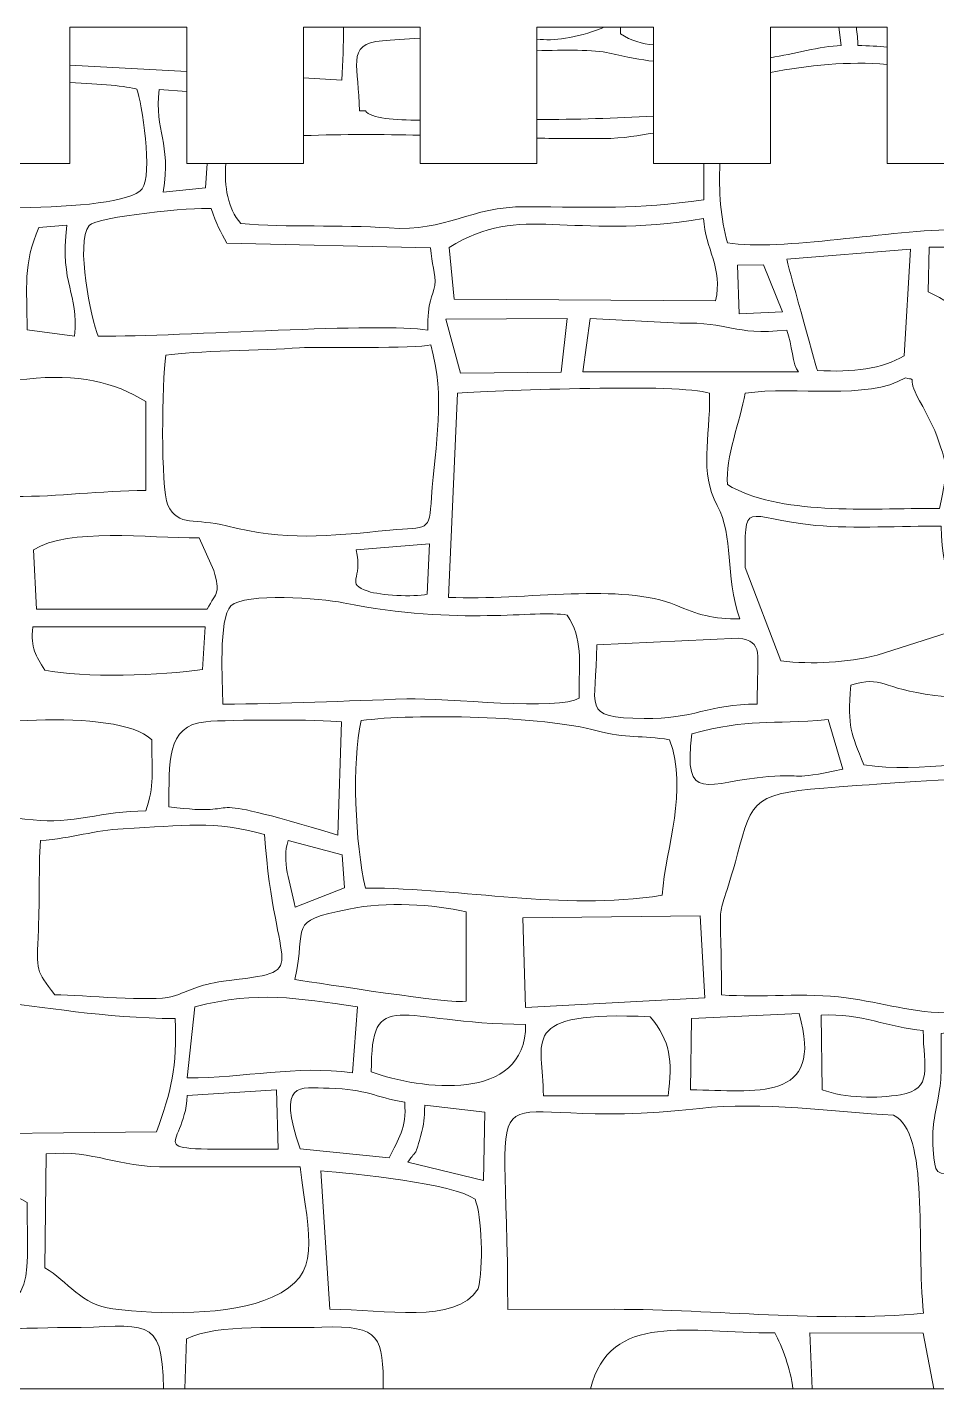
# Model space of a CAD drawing. Header units: millimetres. Extents: x 165 to 617, y -170 to 72.
# Drawn here: x 435.1 to 481.9, y -170.1 to -100.1 of the extents above; entities that cross this region are included whole.
import ezdxf

# ---------------------------------------------------------------- set-up
doc = ezdxf.new("R2010")
doc.units = ezdxf.units.MM
doc.header["$MEASUREMENT"] = 0
doc.layers.add('layer 1', color=7, linetype='Continuous')

msp = doc.modelspace()

# ---------------------------------------------------------------- linework, layer by layer
at = {"layer": 'layer 1', "color": 250, "lineweight": 9}
msp.add_open_spline([(526.8258, -170.1174), (526.8258, -170.1174), (526.8258, -164.1061), (526.8258, -164.1061), (526.8258, -164.1061), (526.8258, -164.1061), (529.8258, -164.1061), (529.8258, -164.1061), (529.8258, -164.1061), (529.8258, -164.1061), (529.8258, -154.7062), (529.8258, -154.7062), (529.8258, -154.7062), (529.8258, -154.7062), (526.8258, -154.7062), (526.8258, -154.7062), (526.8258, -154.7062), (526.8258, -154.7062), (526.8258, -116.5173), (526.8258, -116.5173), (526.8258, -116.5173), (526.8258, -116.5173), (529.8258, -116.5173), (529.8258, -116.5173), (529.8258, -116.5173), (529.8258, -116.5173), (529.8258, -107.1174), (529.8258, -107.1174), (529.8258, -107.1174), (529.8258, -107.1174), (526.8258, -107.1174), (526.8258, -107.1174), (526.8258, -107.1174), (526.8258, -107.1174), (526.8258, -100.1174), (526.8258, -100.1174), (526.8258, -100.1174), (526.8258, -100.1174), (521.3259, -100.1174), (521.3259, -100.1174), (521.3259, -100.1174), (521.3259, -100.1174), (521.3259, -107.1174), (521.3259, -107.1174), (521.3259, -107.1174), (521.3259, -107.1174), (515.3259, -107.1174), (515.3259, -107.1174), (515.3259, -107.1174), (515.3259, -107.1174), (515.3259, -100.1174), (515.3259, -100.1174), (515.3259, -100.1174), (515.3259, -100.1174), (509.3259, -100.1174), (509.3259, -100.1174), (509.3259, -100.1174), (509.3259, -100.1174), (509.3259, -107.1174), (509.3259, -107.1174), (509.3259, -107.1174), (509.3259, -107.1174), (503.3259, -107.1174), (503.3259, -107.1174), (503.3259, -107.1174), (503.3259, -107.1174), (503.3259, -100.1174), (503.3259, -100.1174), (503.3259, -100.1174), (503.3259, -100.1174), (497.3259, -100.1174), (497.3259, -100.1174), (497.3259, -100.1174), (497.3259, -100.1174), (497.3259, -107.1174), (497.3259, -107.1174), (497.3259, -107.1174), (497.3259, -107.1174), (491.3259, -107.1174), (491.3259, -107.1174), (491.3259, -107.1174), (491.3259, -107.1174), (491.3259, -100.1174), (491.3259, -100.1174), (491.3259, -100.1174), (491.3259, -100.1174), (485.3259, -100.1174), (485.3259, -100.1174), (485.3259, -100.1174), (485.3259, -100.1174), (485.3259, -107.1174), (485.3259, -107.1174), (485.3259, -107.1174), (485.3259, -107.1174), (479.3259, -107.1174), (479.3259, -107.1174), (479.3259, -107.1174), (479.3259, -107.1174), (479.3259, -100.1174), (479.3259, -100.1174), (479.3259, -100.1174), (479.3259, -100.1174), (473.3259, -100.1174), (473.3259, -100.1174), (473.3259, -100.1174), (473.3259, -100.1174), (473.3259, -107.1174), (473.3259, -107.1174), (473.3259, -107.1174), (473.3259, -107.1174), (467.3259, -107.1174), (467.3259, -107.1174), (467.3259, -107.1174), (467.3259, -107.1174), (467.3259, -100.1174), (467.3259, -100.1174), (467.3259, -100.1174), (467.3259, -100.1174), (461.3259, -100.1174), (461.3259, -100.1174), (461.3259, -100.1174), (461.3259, -100.1174), (461.3259, -107.1174), (461.3259, -107.1174), (461.3259, -107.1174), (461.3259, -107.1174), (455.3259, -107.1174), (455.3259, -107.1174), (455.3259, -107.1174), (455.3259, -107.1174), (455.3259, -100.1174), (455.3259, -100.1174), (455.3259, -100.1174), (455.3259, -100.1174), (449.3259, -100.1174), (449.3259, -100.1174), (449.3259, -100.1174), (449.3259, -100.1174), (449.3259, -107.1174), (449.3259, -107.1174), (449.3259, -107.1174), (449.3259, -107.1174), (443.3259, -107.1174), (443.3259, -107.1174), (443.3259, -107.1174), (443.3259, -107.1174), (443.3259, -100.1174), (443.3259, -100.1174), (443.3259, -100.1174), (443.3259, -100.1174), (437.3259, -100.1174), (437.3259, -100.1174), (437.3259, -100.1174), (437.3259, -100.1174), (437.3259, -107.1174), (437.3259, -107.1174), (437.3259, -107.1174), (437.3259, -107.1174), (431.3259, -107.1174), (431.3259, -107.1174), (431.3259, -107.1174), (431.3259, -107.1174), (431.3259, -100.1174), (431.3259, -100.1174), (431.3259, -100.1174), (431.3259, -100.1174), (425.3259, -100.1174), (425.3259, -100.1174), (425.3259, -100.1174), (425.3259, -100.1174), (425.3259, -107.1174), (425.3259, -107.1174), (425.3259, -107.1174), (425.3259, -107.1174), (419.3259, -107.1174), (419.3259, -107.1174), (419.3259, -107.1174), (419.3259, -107.1174), (419.3259, -100.1174), (419.3259, -100.1174), (419.3259, -100.1174), (419.3259, -100.1174), (413.3259, -100.1174), (413.3259, -100.1174), (413.3259, -100.1174), (413.3259, -100.1174), (413.3259, -107.1174), (413.3259, -107.1174), (413.3259, -107.1174), (413.3259, -107.1174), (407.3259, -107.1174), (407.3259, -107.1174), (407.3259, -107.1174), (407.3259, -107.1174), (407.3259, -100.1174), (407.3259, -100.1174), (407.3259, -100.1174), (407.3259, -100.1174), (401.8258, -100.1174), (401.8258, -100.1174), (401.8258, -100.1174), (401.8258, -100.1174), (401.8258, -107.1174), (401.8258, -107.1174), (401.8258, -107.1174), (401.8258, -107.1174), (398.8258, -107.1174), (398.8258, -107.1174), (398.8258, -107.1174), (398.8258, -107.1174), (398.8258, -116.5173), (398.8258, -116.5173), (398.8258, -116.5173), (398.8258, -116.5173), (401.8258, -116.5173), (401.8258, -116.5173), (401.8258, -116.5173), (401.8258, -116.5173), (401.8258, -154.7062), (401.8258, -154.7062), (401.8258, -154.7062), (401.8258, -154.7062), (398.8258, -154.7062), (398.8258, -154.7062), (398.8258, -154.7062), (398.8258, -154.7062), (398.8258, -164.1061), (398.8258, -164.1061), (398.8258, -164.1061), (398.8258, -164.1061), (401.8258, -164.1061), (401.8258, -164.1061), (401.8258, -164.1061), (401.8258, -164.1061), (401.8258, -170.1174), (401.8258, -170.1174), (401.8258, -170.1174), (469.7959, -170.1174), (439.7019, -170.1174), (526.8258, -170.1174)], degree=3, knots=[0, 0, 0, 0, 0.0163934, 0.0163934, 0.0163934, 0.0163934, 0.0327869, 0.0327869, 0.0327869, 0.0327869, 0.0491803, 0.0491803, 0.0491803, 0.0491803, 0.0655738, 0.0655738, 0.0655738, 0.0655738, 0.0819672, 0.0819672, 0.0819672, 0.0819672, 0.0983607, 0.0983607, 0.0983607, 0.0983607, 0.1147541, 0.1147541, 0.1147541, 0.1147541, 0.1311475, 0.1311475, 0.1311475, 0.1311475, 0.147541, 0.147541, 0.147541, 0.147541, 0.1639344, 0.1639344, 0.1639344, 0.1639344, 0.1803279, 0.1803279, 0.1803279, 0.1803279, 0.1967213, 0.1967213, 0.1967213, 0.1967213, 0.2131148, 0.2131148, 0.2131148, 0.2131148, 0.2295082, 0.2295082, 0.2295082, 0.2295082, 0.2459016, 0.2459016, 0.2459016, 0.2459016, 0.2622951, 0.2622951, 0.2622951, 0.2622951, 0.2786885, 0.2786885, 0.2786885, 0.2786885, 0.295082, 0.295082, 0.295082, 0.295082, 0.3114754, 0.3114754, 0.3114754, 0.3114754, 0.3278689, 0.3278689, 0.3278689, 0.3278689, 0.3442623, 0.3442623, 0.3442623, 0.3442623, 0.3606557, 0.3606557, 0.3606557, 0.3606557, 0.3770492, 0.3770492, 0.3770492, 0.3770492, 0.3934426, 0.3934426, 0.3934426, 0.3934426, 0.4098361, 0.4098361, 0.4098361, 0.4098361, 0.4262295, 0.4262295, 0.4262295, 0.4262295, 0.442623, 0.442623, 0.442623, 0.442623, 0.4590164, 0.4590164, 0.4590164, 0.4590164, 0.4754098, 0.4754098, 0.4754098, 0.4754098, 0.4918033, 0.4918033, 0.4918033, 0.4918033, 0.5081967, 0.5081967, 0.5081967, 0.5081967, 0.5245902, 0.5245902, 0.5245902, 0.5245902, 0.5409836, 0.5409836, 0.5409836, 0.5409836, 0.557377, 0.557377, 0.557377, 0.557377, 0.5737705, 0.5737705, 0.5737705, 0.5737705, 0.5901639, 0.5901639, 0.5901639, 0.5901639, 0.6065574, 0.6065574, 0.6065574, 0.6065574, 0.6229508, 0.6229508, 0.6229508, 0.6229508, 0.6393443, 0.6393443, 0.6393443, 0.6393443, 0.6557377, 0.6557377, 0.6557377, 0.6557377, 0.6721311, 0.6721311, 0.6721311, 0.6721311, 0.6885246, 0.6885246, 0.6885246, 0.6885246, 0.704918, 0.704918, 0.704918, 0.704918, 0.7213115, 0.7213115, 0.7213115, 0.7213115, 0.7377049, 0.7377049, 0.7377049, 0.7377049, 0.7540984, 0.7540984, 0.7540984, 0.7540984, 0.7704918, 0.7704918, 0.7704918, 0.7704918, 0.7868852, 0.7868852, 0.7868852, 0.7868852, 0.8032787, 0.8032787, 0.8032787, 0.8032787, 0.8196721, 0.8196721, 0.8196721, 0.8196721, 0.8360656, 0.8360656, 0.8360656, 0.8360656, 0.852459, 0.852459, 0.852459, 0.852459, 0.8688525, 0.8688525, 0.8688525, 0.8688525, 0.8852459, 0.8852459, 0.8852459, 0.8852459, 0.9016393, 0.9016393, 0.9016393, 0.9016393, 0.9180328, 0.9180328, 0.9180328, 0.9180328, 0.9344262, 0.9344262, 0.9344262, 0.9344262, 0.9508197, 0.9508197, 0.9508197, 0.9508197, 0.9672131, 0.9672131, 0.9672131, 0.9672131, 1, 1, 1, 1], dxfattribs=at)
at = {"layer": 'layer 1', "color": 177, "lineweight": 9}
for points, knots in [([(443.3259, -102.398), (443.3259, -102.398), (437.3259, -102.0702), (437.3259, -102.0702), (437.3259, -102.0702), (437.3259, -102.0702), (437.3259, -100.1174), (437.3259, -100.1174), (437.3259, -100.1174), (437.3259, -100.1174), (443.3259, -100.1174), (443.3259, -100.1174), (443.3259, -100.1174), (443.3259, -100.1174), (443.3259, -102.398), (443.3259, -102.398)], [0, 0, 0, 0, 0.2, 0.2, 0.2, 0.2, 0.4, 0.4, 0.4, 0.4, 0.6, 0.6, 0.6, 0.6, 1, 1, 1, 1]), ([(451.3861, -100.1174), (451.389, -101.0012), (451.3603, -101.8998), (451.2929, -102.8332), (451.2929, -102.8332), (451.2929, -102.8332), (449.3259, -102.7257), (449.3259, -102.7257), (449.3259, -102.7257), (449.3259, -102.7257), (449.3259, -100.1174), (449.3259, -100.1174), (449.3259, -100.1174), (449.3259, -100.1174), (451.3861, -100.1174), (451.3861, -100.1174)], [0, 0, 0, 0, 0.2, 0.2, 0.2, 0.2, 0.4, 0.4, 0.4, 0.4, 0.6, 0.6, 0.6, 0.6, 1, 1, 1, 1]), ([(452.5089, -104.4166), (452.5089, -104.4166), (452.2041, -104.4159), (452.2041, -104.4159), (452.2041, -104.4159), (452.2041, -102.2189), (451.4375, -100.9388), (453.3894, -100.8092), (453.3894, -100.8092), (453.8735, -100.7769), (454.5815, -100.7256), (455.3259, -100.6836), (455.3259, -100.6836), (455.3259, -100.6836), (455.3259, -104.8923), (455.3259, -104.8923), (455.3259, -104.8923), (454.0353, -104.9002), (452.7973, -104.8037), (452.5089, -104.4166)], [0, 0, 0, 0, 0.1666667, 0.1666667, 0.1666667, 0.1666667, 0.3333333, 0.3333333, 0.3333333, 0.3333333, 0.5, 0.5, 0.5, 0.5, 0.6666667, 0.6666667, 0.6666667, 0.6666667, 1, 1, 1, 1]), ([(464.7131, -100.1174), (464.7131, -100.1174), (464.7131, -100.1462), (464.7131, -100.1462), (464.7131, -100.1462), (463.2691, -100.7071), (462.1952, -100.8229), (461.3259, -100.7306), (461.3259, -100.7306), (461.3259, -100.7306), (461.3259, -100.1174), (461.3259, -100.1174), (461.3259, -100.1174), (461.3259, -100.1174), (464.7131, -100.1174), (464.7131, -100.1174)], [0, 0, 0, 0, 0.2, 0.2, 0.2, 0.2, 0.4, 0.4, 0.4, 0.4, 0.6, 0.6, 0.6, 0.6, 1, 1, 1, 1]), ([(465.6253, -100.4539), (465.6253, -100.4539), (465.6253, -100.1174), (465.6253, -100.1174), (465.6253, -100.1174), (465.6253, -100.1174), (467.3259, -100.1174), (467.3259, -100.1174), (467.3259, -100.1174), (467.3259, -100.1174), (467.3259, -101.0222), (467.3259, -101.0222), (467.3259, -101.0222), (466.7456, -100.9691), (466.1717, -100.8259), (465.6253, -100.4539)], [0, 0, 0, 0, 0.2, 0.2, 0.2, 0.2, 0.4, 0.4, 0.4, 0.4, 0.6, 0.6, 0.6, 0.6, 1, 1, 1, 1]), ([(476.8513, -100.1174), (476.8513, -100.1174), (476.972, -101.0539), (476.972, -101.0539), (476.972, -101.0539), (475.8638, -101.0988), (474.5253, -101.4932), (473.3259, -101.6852), (473.3259, -101.6852), (473.3259, -101.6852), (473.3259, -100.1174), (473.3259, -100.1174), (473.3259, -100.1174), (473.3259, -100.1174), (476.8513, -100.1174), (476.8513, -100.1174)], [0, 0, 0, 0, 0.2, 0.2, 0.2, 0.2, 0.4, 0.4, 0.4, 0.4, 0.6, 0.6, 0.6, 0.6, 1, 1, 1, 1]), ([(477.8261, -101.0599), (477.8195, -100.7614), (477.7888, -100.4447), (477.7458, -100.1174), (477.7458, -100.1174), (477.7458, -100.1174), (479.3259, -100.1174), (479.3259, -100.1174), (479.3259, -100.1174), (479.3259, -100.1174), (479.3259, -101.1419), (479.3259, -101.1419), (479.3259, -101.1419), (478.8712, -101.0949), (478.3793, -101.0636), (477.8261, -101.0599)], [0, 0, 0, 0, 0.2, 0.2, 0.2, 0.2, 0.4, 0.4, 0.4, 0.4, 0.6, 0.6, 0.6, 0.6, 1, 1, 1, 1]), ([(461.3259, -101.326), (462.6922, -101.2878), (464.2869, -101.264), (465.0589, -101.4508), (465.0589, -101.4508), (465.9366, -101.6632), (466.6883, -101.789), (467.3259, -101.8693), (467.3259, -101.8693), (467.3259, -101.8693), (467.3259, -104.6833), (467.3259, -104.6833), (467.3259, -104.6833), (465.3493, -104.8062), (463.3456, -104.8552), (461.3259, -104.8681), (461.3259, -104.8681), (461.3259, -104.8681), (461.3259, -101.326), (461.3259, -101.326)], [0, 0, 0, 0, 0.1666667, 0.1666667, 0.1666667, 0.1666667, 0.3333333, 0.3333333, 0.3333333, 0.3333333, 0.5, 0.5, 0.5, 0.5, 0.6666667, 0.6666667, 0.6666667, 0.6666667, 1, 1, 1, 1]), ([(473.3259, -102.4481), (475.2534, -102.0671), (477.3409, -101.8568), (479.3259, -102.0332), (479.3259, -102.0332), (479.3259, -102.0332), (479.3259, -107.1174), (479.3259, -107.1174), (479.3259, -107.1174), (479.3259, -107.1174), (482.6225, -107.1174), (482.6225, -107.1174), (482.6225, -107.1174), (482.6225, -107.1174), (483.0144, -110.5173), (483.0144, -110.5173), (483.0144, -110.5173), (479.5105, -110.5173), (473.9147, -111.6547), (471.1172, -111.2), (471.1172, -111.2), (470.768, -109.9717), (470.6709, -108.5282), (470.7354, -107.1174), (470.7354, -107.1174), (470.7354, -107.1174), (473.3259, -107.1174), (473.3259, -107.1174), (473.3259, -107.1174), (473.3259, -107.1174), (473.3259, -102.4481), (473.3259, -102.4481)], [0, 0, 0, 0, 0.1111111, 0.1111111, 0.1111111, 0.1111111, 0.2222222, 0.2222222, 0.2222222, 0.2222222, 0.3333333, 0.3333333, 0.3333333, 0.3333333, 0.4444444, 0.4444444, 0.4444444, 0.4444444, 0.5555556, 0.5555556, 0.5555556, 0.5555556, 0.6666667, 0.6666667, 0.6666667, 0.6666667, 0.7777778, 0.7777778, 0.7777778, 0.7777778, 1, 1, 1, 1]), ([(427.4967, -108.6853), (427.4967, -104.4096), (426.9207, -103.1859), (431.2073, -102.8948), (431.2073, -102.8948), (431.2073, -102.8948), (431.3259, -102.8877), (431.3259, -102.8877), (431.3259, -102.8877), (431.3259, -102.8877), (431.3259, -107.1174), (431.3259, -107.1174), (431.3259, -107.1174), (431.3259, -107.1174), (437.3259, -107.1174), (437.3259, -107.1174), (437.3259, -107.1174), (437.3259, -107.1174), (437.3259, -102.9567), (437.3259, -102.9567), (437.3259, -102.9567), (438.8843, -103.0308), (440.2491, -103.145), (440.7714, -103.2987), (440.7714, -103.2987), (441.0073, -103.9202), (441.5921, -107.7693), (441.042, -108.4191), (441.042, -108.4191), (439.9357, -109.8138), (429.6825, -109.3515), (428.1085, -109.2972), (428.1085, -109.2972), (427.8574, -108.8237), (427.8888, -108.9426), (427.4967, -108.6853)], [0, 0, 0, 0, 0.1, 0.1, 0.1, 0.1, 0.2, 0.2, 0.2, 0.2, 0.3, 0.3, 0.3, 0.3, 0.4, 0.4, 0.4, 0.4, 0.5, 0.5, 0.5, 0.5, 0.6, 0.6, 0.6, 0.6, 0.7, 0.7, 0.7, 0.7, 0.8, 0.8, 0.8, 0.8, 1, 1, 1, 1]), ([(441.9112, -103.3134), (441.9112, -103.3134), (443.3259, -103.4232), (443.3259, -103.4232), (443.3259, -103.4232), (443.3259, -103.4232), (443.3259, -107.1174), (443.3259, -107.1174), (443.3259, -107.1174), (443.3259, -107.1174), (444.3797, -107.1174), (444.3797, -107.1174), (444.3797, -107.1174), (444.3797, -107.1174), (444.2886, -108.3822), (444.2886, -108.3822), (444.2886, -108.3822), (444.2886, -108.3822), (442.1235, -108.5935), (442.1235, -108.5935), (442.1235, -108.5935), (442.5386, -106.0031), (441.6691, -105.5219), (441.9112, -103.3134)], [0, 0, 0, 0, 0.1428571, 0.1428571, 0.1428571, 0.1428571, 0.2857143, 0.2857143, 0.2857143, 0.2857143, 0.4285714, 0.4285714, 0.4285714, 0.4285714, 0.5714286, 0.5714286, 0.5714286, 0.5714286, 0.7142857, 0.7142857, 0.7142857, 0.7142857, 1, 1, 1, 1]), ([(449.3259, -105.69), (451.4199, -105.6101), (453.3593, -105.6262), (455.3259, -105.671), (455.3259, -105.671), (455.3259, -105.671), (455.3259, -107.1174), (455.3259, -107.1174), (455.3259, -107.1174), (455.3259, -107.1174), (461.3259, -107.1174), (461.3259, -107.1174), (461.3259, -107.1174), (461.3259, -107.1174), (461.3259, -105.8207), (461.3259, -105.8207), (461.3259, -105.8207), (462.3985, -105.8384), (463.5198, -105.8473), (464.7116, -105.8393), (464.7116, -105.8393), (465.8537, -105.8398), (466.5607, -105.6668), (467.3259, -105.5637), (467.3259, -105.5637), (467.3259, -105.5637), (467.3259, -107.1174), (467.3259, -107.1174), (467.3259, -107.1174), (467.3259, -107.1174), (469.8988, -107.1174), (469.8988, -107.1174), (469.8988, -107.1174), (469.8988, -107.1174), (469.8988, -108.9946), (469.8988, -108.9946), (469.8988, -108.9946), (466.3548, -109.4954), (464.3859, -109.3598), (460.7461, -109.3429), (460.7461, -109.3429), (457.8759, -109.3314), (456.7101, -110.6391), (453.7334, -110.4359), (453.7334, -110.4359), (451.1766, -110.262), (448.535, -110.4169), (446.1033, -110.2122), (446.1033, -110.2122), (445.429, -109.417), (445.2577, -108.3378), (445.3391, -107.1174), (445.3391, -107.1174), (445.3391, -107.1174), (449.3259, -107.1174), (449.3259, -107.1174), (449.3259, -107.1174), (449.3259, -107.1174), (449.3259, -105.69), (449.3259, -105.69)], [0, 0, 0, 0, 0.0625, 0.0625, 0.0625, 0.0625, 0.125, 0.125, 0.125, 0.125, 0.1875, 0.1875, 0.1875, 0.1875, 0.25, 0.25, 0.25, 0.25, 0.3125, 0.3125, 0.3125, 0.3125, 0.375, 0.375, 0.375, 0.375, 0.4375, 0.4375, 0.4375, 0.4375, 0.5, 0.5, 0.5, 0.5, 0.5625, 0.5625, 0.5625, 0.5625, 0.625, 0.625, 0.625, 0.625, 0.6875, 0.6875, 0.6875, 0.6875, 0.75, 0.75, 0.75, 0.75, 0.8125, 0.8125, 0.8125, 0.8125, 0.875, 0.875, 0.875, 0.875, 1, 1, 1, 1]), ([(457.0677, -114.1042), (457.0677, -114.1042), (456.8135, -111.434), (456.8135, -111.434), (456.8135, -111.434), (460.6045, -109.1109), (462.8794, -111.1121), (469.897, -109.9561), (469.897, -109.9561), (469.9734, -111.489), (470.9039, -112.532), (470.5088, -114.1777), (470.5088, -114.1777), (470.5088, -114.1777), (457.0677, -114.1042), (457.0677, -114.1042)], [0, 0, 0, 0, 0.2, 0.2, 0.2, 0.2, 0.4, 0.4, 0.4, 0.4, 0.6, 0.6, 0.6, 0.6, 1, 1, 1, 1]), ([(444.5798, -109.4423), (444.8554, -110.2471), (445.0564, -110.6261), (445.3914, -111.2145), (445.3914, -111.2145), (445.3914, -111.2145), (455.8663, -111.4595), (455.8663, -111.4595), (455.8663, -111.4595), (455.8846, -112.2668), (456.1627, -112.7954), (456.0723, -113.4018), (456.0723, -113.4018), (455.9862, -113.9766), (455.6973, -114.1452), (455.7127, -115.6865), (455.7127, -115.6865), (453.3459, -115.2889), (443.2133, -116.0079), (438.7831, -116.0079), (438.7831, -116.0079), (438.4202, -115.109), (437.5887, -111.2045), (438.3185, -110.3145), (438.3185, -110.3145), (438.6947, -109.856), (443.7507, -109.3441), (444.5798, -109.4423)], [0, 0, 0, 0, 0.125, 0.125, 0.125, 0.125, 0.25, 0.25, 0.25, 0.25, 0.375, 0.375, 0.375, 0.375, 0.5, 0.5, 0.5, 0.5, 0.625, 0.625, 0.625, 0.625, 0.75, 0.75, 0.75, 0.75, 1, 1, 1, 1]), ([(435.1274, -115.6674), (435.1226, -113.4702), (434.9069, -112.3065), (435.734, -110.4107), (435.734, -110.4107), (435.734, -110.4107), (437.1593, -110.3008), (437.1593, -110.3008), (437.1593, -110.3008), (436.8097, -113.5077), (437.7849, -113.6625), (437.5656, -116.0079), (437.5656, -116.0079), (437.5656, -116.0079), (435.1274, -115.6674), (435.1274, -115.6674)], [0, 0, 0, 0, 0.2, 0.2, 0.2, 0.2, 0.4, 0.4, 0.4, 0.4, 0.6, 0.6, 0.6, 0.6, 1, 1, 1, 1]), ([(474.166, -112.0391), (474.166, -112.0391), (480.5202, -111.5199), (480.5202, -111.5199), (480.5202, -111.5199), (480.5202, -111.5199), (480.2, -117.0098), (480.2, -117.0098), (480.2, -117.0098), (479.0925, -117.6694), (477.5589, -117.8817), (475.7419, -117.7598), (475.7419, -117.7598), (475.6036, -117.3312), (474.1619, -112.113), (474.166, -112.0391)], [0, 0, 0, 0, 0.2, 0.2, 0.2, 0.2, 0.4, 0.4, 0.4, 0.4, 0.6, 0.6, 0.6, 0.6, 1, 1, 1, 1]), ([(481.4447, -113.7155), (481.4447, -113.7155), (481.4945, -111.4295), (481.4945, -111.4295), (481.4945, -111.4295), (483.8762, -111.4293), (488.9801, -111.431), (490.6406, -112.3457), (490.6406, -112.3457), (490.6406, -112.3457), (490.2825, -114.797), (490.2825, -114.797), (490.2825, -114.797), (488.9698, -114.8836), (486.9071, -114.8714), (485.4373, -114.8474), (485.4373, -114.8474), (482.6663, -114.8022), (483.2252, -114.6056), (481.4447, -113.7155)], [0, 0, 0, 0, 0.1666667, 0.1666667, 0.1666667, 0.1666667, 0.3333333, 0.3333333, 0.3333333, 0.3333333, 0.5, 0.5, 0.5, 0.5, 0.6666667, 0.6666667, 0.6666667, 0.6666667, 1, 1, 1, 1]), ([(471.6288, -112.3443), (471.6288, -112.3443), (472.9783, -112.3324), (472.9783, -112.3324), (472.9783, -112.3324), (472.9783, -112.3324), (473.95, -114.7542), (473.95, -114.7542), (473.95, -114.7542), (473.95, -114.7542), (471.7271, -114.8551), (471.7271, -114.8551), (471.7271, -114.8551), (471.7271, -114.8551), (471.6288, -112.3443), (471.6288, -112.3443)], [0, 0, 0, 0, 0.2, 0.2, 0.2, 0.2, 0.4, 0.4, 0.4, 0.4, 0.6, 0.6, 0.6, 0.6, 1, 1, 1, 1]), ([(456.6469, -115.1214), (456.6469, -115.1214), (462.8829, -115.0907), (462.8829, -115.0907), (462.8829, -115.0907), (462.8829, -115.0907), (462.582, -117.8486), (462.582, -117.8486), (462.582, -117.8486), (462.582, -117.8486), (457.3913, -117.9014), (457.3913, -117.9014), (457.3913, -117.9014), (457.3913, -117.9014), (456.6469, -115.1214), (456.6469, -115.1214)], [0, 0, 0, 0, 0.2, 0.2, 0.2, 0.2, 0.4, 0.4, 0.4, 0.4, 0.6, 0.6, 0.6, 0.6, 1, 1, 1, 1]), ([(464.0721, -115.0846), (464.0721, -115.0846), (468.6742, -115.3299), (468.6742, -115.3299), (468.6742, -115.3299), (471.2697, -115.2697), (471.3341, -115.9661), (474.1676, -115.6935), (474.1676, -115.6935), (474.4494, -116.4079), (474.4548, -117.5179), (474.779, -117.838), (474.779, -117.838), (474.779, -117.838), (463.6842, -117.8366), (463.6842, -117.8366), (463.6842, -117.8366), (463.6842, -117.8366), (464.0721, -115.0846), (464.0721, -115.0846)], [0, 0, 0, 0, 0.1666667, 0.1666667, 0.1666667, 0.1666667, 0.3333333, 0.3333333, 0.3333333, 0.3333333, 0.5, 0.5, 0.5, 0.5, 0.6666667, 0.6666667, 0.6666667, 0.6666667, 1, 1, 1, 1]), ([(442.2556, -116.9852), (443.6736, -116.7508), (447.2782, -116.728), (449.1198, -116.6034), (449.1198, -116.6034), (450.2936, -116.5238), (455.1082, -116.6665), (455.8673, -116.4446), (455.8673, -116.4446), (456.6589, -119.1883), (456.094, -121.4749), (455.912, -124.2768), (455.912, -124.2768), (455.7909, -126.1354), (455.7409, -125.7748), (453.7597, -125.9718), (453.7597, -125.9718), (450.5273, -126.2933), (448.4155, -126.5332), (445.3698, -125.7464), (445.3698, -125.7464), (443.8114, -125.3439), (442.8832, -125.835), (442.3648, -124.6807), (442.3648, -124.6807), (441.9772, -123.8178), (442.0611, -118.3279), (442.2556, -116.9852)], [0, 0, 0, 0, 0.125, 0.125, 0.125, 0.125, 0.25, 0.25, 0.25, 0.25, 0.375, 0.375, 0.375, 0.375, 0.5, 0.5, 0.5, 0.5, 0.625, 0.625, 0.625, 0.625, 0.75, 0.75, 0.75, 0.75, 1, 1, 1, 1]), ([(428.1085, -118.6649), (430.1775, -118.3272), (432.8173, -118.4598), (435.1115, -118.2064), (435.1115, -118.2064), (437.6993, -117.9199), (439.6167, -118.3561), (441.2261, -119.3616), (441.2261, -119.3616), (441.2261, -119.3616), (441.2261, -123.9384), (441.2261, -123.9384), (441.2261, -123.9384), (438.8522, -123.9384), (436.7561, -124.2617), (434.5076, -124.2401), (434.5076, -124.2401), (432.1183, -124.2171), (430.3029, -124.9808), (428.1068, -124.925), (428.1068, -124.925), (427.6243, -122.4355), (427.0116, -121.4592), (428.1085, -118.6649)], [0, 0, 0, 0, 0.1428571, 0.1428571, 0.1428571, 0.1428571, 0.2857143, 0.2857143, 0.2857143, 0.2857143, 0.4285714, 0.4285714, 0.4285714, 0.4285714, 0.5714286, 0.5714286, 0.5714286, 0.5714286, 0.7142857, 0.7142857, 0.7142857, 0.7142857, 1, 1, 1, 1]), ([(471.1159, -123.632), (471.0142, -122.2301), (471.7816, -120.3402), (472.0323, -118.933), (472.0323, -118.933), (474.6162, -118.5395), (478.3245, -119.3177), (480.2681, -118.1399), (480.2681, -118.1399), (481.0193, -118.3288), (480.141, -117.9303), (481.1598, -119.6146), (481.1598, -119.6146), (481.1598, -119.6146), (481.7806, -120.8482), (481.7806, -120.8482), (481.7806, -120.8482), (482.4467, -122.7554), (482.4871, -122.6412), (482.0168, -124.8521), (482.0168, -124.8521), (478.216, -124.8656), (473.7399, -125.2087), (471.1159, -123.632)], [0, 0, 0, 0, 0.1428571, 0.1428571, 0.1428571, 0.1428571, 0.2857143, 0.2857143, 0.2857143, 0.2857143, 0.4285714, 0.4285714, 0.4285714, 0.4285714, 0.5714286, 0.5714286, 0.5714286, 0.5714286, 0.7142857, 0.7142857, 0.7142857, 0.7142857, 1, 1, 1, 1]), ([(456.7796, -129.429), (456.7796, -129.429), (457.2393, -118.9228), (457.2393, -118.9228), (457.2393, -118.9228), (459.6578, -118.7943), (468.635, -118.4102), (470.2036, -118.9365), (470.2036, -118.9365), (470.2396, -121.3885), (469.6455, -122.9186), (470.5977, -124.7066), (470.5977, -124.7066), (471.4538, -126.3142), (470.984, -128.2524), (471.7592, -130.5415), (471.7592, -130.5415), (470.3899, -130.5502), (469.5791, -130.3102), (468.4724, -129.8355), (468.4724, -129.8355), (465.7387, -128.6628), (460.7258, -129.5958), (456.7796, -129.429)], [0, 0, 0, 0, 0.1428571, 0.1428571, 0.1428571, 0.1428571, 0.2857143, 0.2857143, 0.2857143, 0.2857143, 0.4285714, 0.4285714, 0.4285714, 0.4285714, 0.5714286, 0.5714286, 0.5714286, 0.5714286, 0.7142857, 0.7142857, 0.7142857, 0.7142857, 1, 1, 1, 1]), ([(472.0309, -127.9022), (472.0309, -124.185), (471.8366, -125.3735), (475.6628, -125.7266), (475.6628, -125.7266), (477.6004, -125.9052), (480.098, -125.7536), (482.0998, -125.7673), (482.0998, -125.7673), (482.0998, -128.6499), (483.3094, -129.1885), (482.4049, -131.2592), (482.4049, -131.2592), (482.4049, -131.2592), (478.8087, -132.3934), (478.8087, -132.3934), (478.8087, -132.3934), (477.2288, -132.8066), (475.496, -132.8754), (473.8625, -132.6978), (473.8625, -132.6978), (473.8625, -132.6978), (472.0309, -127.9022), (472.0309, -127.9022)], [0, 0, 0, 0, 0.1428571, 0.1428571, 0.1428571, 0.1428571, 0.2857143, 0.2857143, 0.2857143, 0.2857143, 0.4285714, 0.4285714, 0.4285714, 0.4285714, 0.5714286, 0.5714286, 0.5714286, 0.5714286, 0.7142857, 0.7142857, 0.7142857, 0.7142857, 1, 1, 1, 1]), ([(435.5994, -130.039), (435.5994, -130.039), (435.4513, -126.9882), (435.4513, -126.9882), (435.4513, -126.9882), (437.2695, -125.8458), (441.3294, -126.3757), (443.9712, -126.3757), (443.9712, -126.3757), (443.9712, -126.3757), (444.7159, -128.0545), (444.7159, -128.0545), (444.7159, -128.0545), (445.057, -129.218), (444.8921, -129.1253), (444.3738, -130.0376), (444.3738, -130.0376), (444.3738, -130.0376), (435.5994, -130.039), (435.5994, -130.039)], [0, 0, 0, 0, 0.1666667, 0.1666667, 0.1666667, 0.1666667, 0.3333333, 0.3333333, 0.3333333, 0.3333333, 0.5, 0.5, 0.5, 0.5, 0.6666667, 0.6666667, 0.6666667, 0.6666667, 1, 1, 1, 1]), ([(452.0312, -126.9857), (452.0312, -126.9857), (455.8101, -126.6798), (455.8101, -126.6798), (455.8101, -126.6798), (455.8101, -126.6798), (455.6929, -129.2662), (455.6929, -129.2662), (455.6929, -129.2662), (454.971, -129.4305), (453.2561, -129.3248), (452.6527, -129.1167), (452.6527, -129.1167), (451.426, -128.6923), (452.4229, -128.5288), (452.0312, -126.9857)], [0, 0, 0, 0, 0.2, 0.2, 0.2, 0.2, 0.4, 0.4, 0.4, 0.4, 0.6, 0.6, 0.6, 0.6, 1, 1, 1, 1]), ([(462.8829, -130.3409), (463.699, -131.5564), (463.4932, -132.652), (463.4932, -134.6144), (463.4932, -134.6144), (462.5006, -135.2742), (456.6746, -134.599), (454.6457, -134.6536), (454.6457, -134.6536), (451.48, -134.7388), (448.3572, -134.9196), (445.1883, -134.9196), (445.1883, -134.9196), (445.177, -133.837), (444.9472, -130.4968), (445.6039, -129.8664), (445.6039, -129.8664), (446.3183, -129.1812), (450.2367, -129.4752), (451.3734, -129.7054), (451.3734, -129.7054), (457.4075, -130.9263), (461.2308, -130.0451), (462.8829, -130.3409)], [0, 0, 0, 0, 0.1428571, 0.1428571, 0.1428571, 0.1428571, 0.2857143, 0.2857143, 0.2857143, 0.2857143, 0.4285714, 0.4285714, 0.4285714, 0.4285714, 0.5714286, 0.5714286, 0.5714286, 0.5714286, 0.7142857, 0.7142857, 0.7142857, 0.7142857, 1, 1, 1, 1]), ([(435.4273, -130.9512), (435.4273, -130.9512), (444.2764, -130.9468), (444.2764, -130.9468), (444.2764, -130.9468), (444.2764, -130.9468), (444.1405, -133.1333), (444.1405, -133.1333), (444.1405, -133.1333), (442.188, -133.4594), (437.8963, -133.579), (436.0392, -133.1693), (436.0392, -133.1693), (435.5701, -132.411), (435.2845, -132.0684), (435.4273, -130.9512)], [0, 0, 0, 0, 0.2, 0.2, 0.2, 0.2, 0.4, 0.4, 0.4, 0.4, 0.6, 0.6, 0.6, 0.6, 1, 1, 1, 1]), ([(464.405, -131.8663), (464.405, -131.8663), (471.6849, -131.5187), (471.6849, -131.5187), (471.6849, -131.5187), (473.0032, -131.7586), (472.6437, -132.1447), (472.6437, -134.9196), (472.6437, -134.9196), (470.1682, -134.9196), (469.3659, -135.7002), (466.8339, -135.6603), (466.8339, -135.6603), (463.496, -135.6073), (464.405, -135.1515), (464.405, -131.8663)], [0, 0, 0, 0, 0.2, 0.2, 0.2, 0.2, 0.4, 0.4, 0.4, 0.4, 0.6, 0.6, 0.6, 0.6, 1, 1, 1, 1]), ([(477.4595, -133.9446), (479.1018, -133.414), (478.9733, -134.1335), (481.7776, -134.4692), (481.7776, -134.4692), (483.5004, -134.6756), (485.2597, -134.6116), (487.0047, -134.6116), (487.0047, -134.6116), (487.0047, -134.6116), (487.204, -137.6674), (487.204, -137.6674), (487.204, -137.6674), (484.2588, -137.7179), (481.1374, -138.4735), (478.1327, -138.0475), (478.1327, -138.0475), (477.4705, -136.3285), (477.2818, -136.2303), (477.4595, -133.9446)], [0, 0, 0, 0, 0.1666667, 0.1666667, 0.1666667, 0.1666667, 0.3333333, 0.3333333, 0.3333333, 0.3333333, 0.5, 0.5, 0.5, 0.5, 0.6666667, 0.6666667, 0.6666667, 0.6666667, 1, 1, 1, 1]), ([(429.1886, -140.4149), (429.1886, -140.4149), (428.9931, -136.4421), (428.9931, -136.4421), (428.9931, -136.4421), (431.7479, -135.8979), (439.6783, -135.0082), (441.5312, -136.748), (441.5312, -136.748), (441.5312, -138.3674), (441.6745, -139.1369), (441.2261, -140.4101), (441.2261, -140.4101), (439.0373, -140.4101), (437.3661, -141.0997), (435.4354, -140.8743), (435.4354, -140.8743), (433.0685, -140.5984), (431.7884, -140.5138), (429.1886, -140.4149)], [0, 0, 0, 0, 0.1666667, 0.1666667, 0.1666667, 0.1666667, 0.3333333, 0.3333333, 0.3333333, 0.3333333, 0.5, 0.5, 0.5, 0.5, 0.6666667, 0.6666667, 0.6666667, 0.6666667, 1, 1, 1, 1]), ([(442.4159, -140.1939), (442.435, -137.9536), (442.234, -136.0066), (444.3078, -135.8206), (444.3078, -135.8206), (445.5075, -135.7129), (450.1984, -135.7049), (451.292, -135.8315), (451.292, -135.8315), (451.292, -135.8315), (451.0977, -141.6501), (451.0977, -141.6501), (451.0977, -141.6501), (443.0065, -139.2309), (446.9211, -140.7904), (442.4159, -140.1939)], [0, 0, 0, 0, 0.2, 0.2, 0.2, 0.2, 0.4, 0.4, 0.4, 0.4, 0.6, 0.6, 0.6, 0.6, 1, 1, 1, 1]), ([(452.5089, -144.3752), (451.9891, -142.1307), (451.801, -137.8914), (452.2968, -135.7648), (452.2968, -135.7648), (455.001, -135.389), (461.658, -135.536), (464.4212, -136.2868), (464.4212, -136.2868), (465.889, -136.6852), (466.7504, -136.5134), (468.1486, -136.748), (468.1486, -136.748), (469.1139, -139.4175), (467.9617, -142.1851), (467.7619, -144.748), (467.7619, -144.748), (462.4074, -145.5569), (457.7527, -144.3752), (452.5089, -144.3752)], [0, 0, 0, 0, 0.1666667, 0.1666667, 0.1666667, 0.1666667, 0.3333333, 0.3333333, 0.3333333, 0.3333333, 0.5, 0.5, 0.5, 0.5, 0.6666667, 0.6666667, 0.6666667, 0.6666667, 1, 1, 1, 1]), ([(469.2857, -136.4416), (472.2618, -135.6405), (473.2597, -135.9736), (476.3026, -135.7169), (476.3026, -135.7169), (476.3026, -135.7169), (477.0465, -138.265), (477.0465, -138.265), (477.0465, -138.265), (474.1705, -138.8768), (475.2035, -138.4735), (473.223, -138.6411), (473.223, -138.6411), (470.0324, -138.9106), (468.8432, -140.1187), (469.2857, -136.4416)], [0, 0, 0, 0, 0.2, 0.2, 0.2, 0.2, 0.4, 0.4, 0.4, 0.4, 0.6, 0.6, 0.6, 0.6, 1, 1, 1, 1]), ([(470.8107, -149.8658), (470.8107, -143.7473), (470.4097, -147.2112), (471.7584, -142.1707), (471.7584, -142.1707), (472.4703, -139.5116), (472.7284, -139.4709), (477.7466, -139.1083), (477.7466, -139.1083), (480.6893, -138.8959), (492.6599, -138.0468), (494.9094, -138.7165), (494.9094, -138.7165), (494.9094, -138.7165), (495.2992, -151.0834), (495.2992, -151.0834), (495.2992, -151.0834), (491.0322, -151.0859), (487.1136, -150.7578), (482.6949, -150.7937), (482.6949, -150.7937), (480.6344, -150.8106), (479.1171, -150.2692), (477.2249, -150.0148), (477.2249, -150.0148), (475.081, -149.7267), (472.8801, -150.0268), (470.8107, -149.8658)], [0, 0, 0, 0, 0.125, 0.125, 0.125, 0.125, 0.25, 0.25, 0.25, 0.25, 0.375, 0.375, 0.375, 0.375, 0.5, 0.5, 0.5, 0.5, 0.625, 0.625, 0.625, 0.625, 0.75, 0.75, 0.75, 0.75, 1, 1, 1, 1]), ([(435.8081, -141.9336), (437.4648, -141.8195), (438.5946, -141.3922), (440.0684, -141.3218), (440.0684, -141.3218), (443.1736, -141.1738), (444.7746, -140.8763), (447.333, -141.6284), (447.333, -141.6284), (447.8154, -148.9952), (449.9113, -148.5692), (445.2225, -149.1672), (445.2225, -149.1672), (443.8246, -149.3455), (443.5519, -149.6711), (442.582, -149.9443), (442.582, -149.9443), (441.5124, -150.2455), (438.0415, -149.8658), (436.5516, -149.8658), (436.5516, -149.8658), (435.5762, -148.5349), (435.6007, -148.7904), (435.7035, -146.5119), (435.7035, -146.5119), (435.7797, -144.8166), (435.7143, -143.5114), (435.8081, -141.9336)], [0, 0, 0, 0, 0.125, 0.125, 0.125, 0.125, 0.25, 0.25, 0.25, 0.25, 0.375, 0.375, 0.375, 0.375, 0.5, 0.5, 0.5, 0.5, 0.625, 0.625, 0.625, 0.625, 0.75, 0.75, 0.75, 0.75, 1, 1, 1, 1]), ([(448.5438, -141.9319), (448.5438, -141.9319), (451.3186, -142.669), (451.3186, -142.669), (451.3186, -142.669), (451.3186, -142.669), (451.439, -144.3712), (451.439, -144.3712), (451.439, -144.3712), (451.439, -144.3712), (448.8979, -145.3512), (448.8979, -145.3512), (448.8979, -145.3512), (448.6587, -144.1314), (448.1874, -142.9688), (448.5438, -141.9319)], [0, 0, 0, 0, 0.2, 0.2, 0.2, 0.2, 0.4, 0.4, 0.4, 0.4, 0.6, 0.6, 0.6, 0.6, 1, 1, 1, 1]), ([(448.8799, -149.0716), (449.5377, -146.24), (448.3874, -146.1204), (451.6573, -145.4517), (451.6573, -145.4517), (453.6081, -145.0531), (455.9762, -145.2096), (457.6976, -145.5922), (457.6976, -145.5922), (457.6976, -145.5922), (457.6976, -150.1954), (457.6976, -150.1954), (457.6976, -150.1954), (456.9821, -150.3431), (450.2756, -149.2926), (448.8799, -149.0716)], [0, 0, 0, 0, 0.2, 0.2, 0.2, 0.2, 0.4, 0.4, 0.4, 0.4, 0.6, 0.6, 0.6, 0.6, 1, 1, 1, 1]), ([(460.6025, -145.8974), (460.6025, -145.8974), (469.7214, -145.8065), (469.7214, -145.8065), (469.7214, -145.8065), (469.7214, -145.8065), (469.9615, -150.0113), (469.9615, -150.0113), (469.9615, -150.0113), (469.9615, -150.0113), (460.7429, -150.5167), (460.7429, -150.5167), (460.7429, -150.5167), (460.7429, -150.5167), (460.6025, -145.8974), (460.6025, -145.8974)], [0, 0, 0, 0, 0.2, 0.2, 0.2, 0.2, 0.4, 0.4, 0.4, 0.4, 0.6, 0.6, 0.6, 0.6, 1, 1, 1, 1]), ([(442.7398, -151.0845), (442.8377, -153.5816), (442.5421, -154.8269), (441.7704, -156.9085), (441.7704, -156.9085), (441.7704, -156.9085), (429.0028, -157.0394), (429.0028, -157.0394), (429.0028, -157.0394), (428.8327, -155.8904), (428.5438, -152.6661), (428.8115, -151.7283), (428.8115, -151.7283), (429.7035, -148.6034), (435.4483, -151.0496), (442.7398, -151.0845)], [0, 0, 0, 0, 0.2, 0.2, 0.2, 0.2, 0.4, 0.4, 0.4, 0.4, 0.6, 0.6, 0.6, 0.6, 1, 1, 1, 1]), ([(443.7442, -150.4738), (447.1035, -149.6384), (448.8903, -150.0457), (452.1043, -150.4743), (452.1043, -150.4743), (452.1043, -150.4743), (451.8481, -153.8704), (451.8481, -153.8704), (451.8481, -153.8704), (448.8829, -153.4756), (446.3552, -154.1359), (443.3581, -154.1359), (443.3581, -154.1359), (443.3581, -154.1359), (443.7442, -150.4738), (443.7442, -150.4738)], [0, 0, 0, 0, 0.2, 0.2, 0.2, 0.2, 0.4, 0.4, 0.4, 0.4, 0.6, 0.6, 0.6, 0.6, 1, 1, 1, 1]), ([(452.8141, -153.8312), (452.8141, -149.3463), (454.114, -151.3451), (460.748, -151.3893), (460.748, -151.3893), (460.748, -155.4619), (455.336, -154.7313), (452.8141, -153.8312)], [0, 0, 0, 0, 0.3333333, 0.3333333, 0.3333333, 0.3333333, 1, 1, 1, 1]), ([(467.1518, -150.993), (468.2016, -152.2405), (468.2973, -153.2277), (468.0686, -155.0511), (468.0686, -155.0511), (468.0686, -155.0511), (461.6612, -155.0511), (461.6612, -155.0511), (461.6612, -155.0511), (461.6575, -152.2193), (460.2321, -150.672), (467.1518, -150.993)], [0, 0, 0, 0, 0.25, 0.25, 0.25, 0.25, 0.5, 0.5, 0.5, 0.5, 1, 1, 1, 1]), ([(469.265, -151.0821), (469.265, -151.0821), (474.8007, -150.8244), (474.8007, -150.8244), (474.8007, -150.8244), (476.1509, -155.4687), (472.5226, -154.7888), (469.2287, -154.7462), (469.2287, -154.7462), (469.2287, -154.7462), (469.265, -151.0821), (469.265, -151.0821)], [0, 0, 0, 0, 0.25, 0.25, 0.25, 0.25, 0.5, 0.5, 0.5, 0.5, 1, 1, 1, 1]), ([(475.996, -154.7462), (475.996, -154.7462), (475.9402, -150.9141), (475.9402, -150.9141), (475.9402, -150.9141), (478.0174, -150.7757), (479.3649, -151.5683), (481.1845, -151.6945), (481.1845, -151.6945), (481.1845, -153.6212), (481.7319, -154.7002), (480.0101, -154.9991), (480.0101, -154.9991), (478.8462, -155.2013), (477.1399, -155.1837), (475.996, -154.7462)], [0, 0, 0, 0, 0.2, 0.2, 0.2, 0.2, 0.4, 0.4, 0.4, 0.4, 0.6, 0.6, 0.6, 0.6, 1, 1, 1, 1]), ([(482.0982, -151.8498), (483.7829, -151.5308), (487.8262, -151.6855), (489.6128, -151.8944), (489.6128, -151.8944), (490.4431, -152.9288), (490.6414, -155.1238), (490.3243, -157.1003), (490.3243, -157.1003), (490.0278, -158.9485), (486.3102, -158.705), (483.1643, -159.0184), (483.1643, -159.0184), (481.7612, -159.1578), (481.7949, -159.1006), (481.7002, -157.8125), (481.7002, -157.8125), (481.5946, -156.378), (481.8511, -155.9831), (482.0266, -154.7387), (482.0266, -154.7387), (482.1547, -153.8305), (482.0943, -152.7792), (482.0982, -151.8498)], [0, 0, 0, 0, 0.1428571, 0.1428571, 0.1428571, 0.1428571, 0.2857143, 0.2857143, 0.2857143, 0.2857143, 0.4285714, 0.4285714, 0.4285714, 0.4285714, 0.5714286, 0.5714286, 0.5714286, 0.5714286, 0.7142857, 0.7142857, 0.7142857, 0.7142857, 1, 1, 1, 1]), ([(465.3217, -166.0321), (465.3217, -166.0321), (459.8296, -166.0353), (459.8296, -166.0353), (459.8296, -166.0353), (459.8299, -151.9517), (457.6575, -157.1247), (469.7035, -155.7029), (469.7035, -155.7029), (472.8018, -155.337), (476.7158, -155.8934), (479.6577, -156.0584), (479.6577, -156.0584), (481.5146, -156.8993), (480.8081, -162.6895), (481.199, -166.2375), (481.199, -166.2375), (475.8736, -166.7242), (470.5433, -166.0321), (465.3217, -166.0321)], [0, 0, 0, 0, 0.1666667, 0.1666667, 0.1666667, 0.1666667, 0.3333333, 0.3333333, 0.3333333, 0.3333333, 0.5, 0.5, 0.5, 0.5, 0.6666667, 0.6666667, 0.6666667, 0.6666667, 1, 1, 1, 1]), ([(449.1559, -157.7768), (447.9742, -154.2982), (449.0831, -154.6206), (450.6419, -154.6663), (450.6419, -154.6663), (452.6394, -154.7255), (452.9309, -155.1043), (454.5322, -155.3868), (454.5322, -155.3868), (454.6446, -156.7572), (454.1997, -157.2642), (453.7307, -158.2507), (453.7307, -158.2507), (453.7307, -158.2507), (449.1559, -157.7768), (449.1559, -157.7768)], [0, 0, 0, 0, 0.2, 0.2, 0.2, 0.2, 0.4, 0.4, 0.4, 0.4, 0.6, 0.6, 0.6, 0.6, 1, 1, 1, 1]), ([(443.3598, -155.0482), (443.3598, -155.0482), (447.9367, -154.7437), (447.9367, -154.7437), (447.9367, -154.7437), (447.9367, -154.7437), (448.025, -157.7975), (448.025, -157.7975), (448.025, -157.7975), (440.4262, -157.7906), (443.2093, -158.0352), (443.3598, -155.0482)], [0, 0, 0, 0, 0.25, 0.25, 0.25, 0.25, 0.5, 0.5, 0.5, 0.5, 1, 1, 1, 1]), ([(454.6978, -158.4757), (455.1803, -157.7124), (455.0125, -158.3501), (455.3428, -157.142), (455.3428, -157.142), (455.5471, -156.3953), (455.5452, -156.3074), (455.5607, -155.5435), (455.5607, -155.5435), (455.5607, -155.5435), (458.6569, -155.9022), (458.6569, -155.9022), (458.6569, -155.9022), (458.6569, -155.9022), (458.5795, -159.4025), (458.5795, -159.4025), (458.5795, -159.4025), (458.5795, -159.4025), (454.6978, -158.4757), (454.6978, -158.4757)], [0, 0, 0, 0, 0.1666667, 0.1666667, 0.1666667, 0.1666667, 0.3333333, 0.3333333, 0.3333333, 0.3333333, 0.5, 0.5, 0.5, 0.5, 0.6666667, 0.6666667, 0.6666667, 0.6666667, 1, 1, 1, 1]), ([(436.0376, -163.8953), (436.0376, -163.8953), (436.0998, -158.04), (436.0998, -158.04), (436.0998, -158.04), (438.7642, -157.8357), (439.5284, -158.7341), (442.4447, -158.7142), (442.4447, -158.7142), (444.6822, -158.6988), (446.9196, -158.7085), (449.1566, -158.7085), (449.1566, -158.7085), (449.6164, -162.4778), (450.343, -164.2325), (447.7263, -165.4045), (447.7263, -165.4045), (445.5276, -166.3888), (441.9234, -166.2997), (439.5385, -166.0112), (439.5385, -166.0112), (437.9202, -165.8155), (437.2129, -164.5961), (436.0376, -163.8953)], [0, 0, 0, 0, 0.1428571, 0.1428571, 0.1428571, 0.1428571, 0.2857143, 0.2857143, 0.2857143, 0.2857143, 0.4285714, 0.4285714, 0.4285714, 0.4285714, 0.5714286, 0.5714286, 0.5714286, 0.5714286, 0.7142857, 0.7142857, 0.7142857, 0.7142857, 1, 1, 1, 1]), ([(450.2162, -158.9142), (451.9487, -159.0503), (457.0908, -159.5668), (458.1458, -160.3734), (458.1458, -160.3734), (458.5139, -161.2045), (458.5758, -163.891), (458.3075, -164.9822), (458.3075, -164.9822), (457.1089, -166.8229), (453.5371, -166.0321), (450.6786, -166.0321), (450.6786, -166.0321), (450.6786, -166.0321), (450.2162, -158.9142), (450.2162, -158.9142)], [0, 0, 0, 0, 0.2, 0.2, 0.2, 0.2, 0.4, 0.4, 0.4, 0.4, 0.6, 0.6, 0.6, 0.6, 1, 1, 1, 1]), ([(420.6308, -166.0321), (421.6493, -163.8452), (420.5821, -164.0009), (421.4793, -160.3709), (421.4793, -160.3709), (424.5938, -160.6626), (425.7978, -160.6338), (428.6922, -160.0433), (428.6922, -160.0433), (430.6193, -159.6499), (433.7767, -159.6482), (435.1255, -160.5402), (435.1255, -160.5402), (435.1255, -164.9978), (435.7113, -166.2855), (430.8045, -166.3429), (430.8045, -166.3429), (428.4147, -166.3711), (422.5875, -166.6056), (420.6308, -166.0321)], [0, 0, 0, 0, 0.1666667, 0.1666667, 0.1666667, 0.1666667, 0.3333333, 0.3333333, 0.3333333, 0.3333333, 0.5, 0.5, 0.5, 0.5, 0.6666667, 0.6666667, 0.6666667, 0.6666667, 1, 1, 1, 1]), ([(428.3368, -170.1174), (428.3368, -170.1174), (428.0369, -167.3445), (428.0369, -167.3445), (428.0369, -167.3445), (430.9269, -167.1763), (434.6878, -166.9792), (437.1755, -166.9724), (437.1755, -166.9724), (441.2097, -166.9613), (442.0771, -166.1918), (442.1374, -170.1174), (442.1374, -170.1174), (442.1374, -170.1174), (428.3368, -170.1174), (428.3368, -170.1174)], [0, 0, 0, 0, 0.2, 0.2, 0.2, 0.2, 0.4, 0.4, 0.4, 0.4, 0.6, 0.6, 0.6, 0.6, 1, 1, 1, 1]), ([(464.0815, -170.1174), (465.0748, -166.1178), (469.1282, -167.2492), (473.5589, -167.2492), (473.5589, -167.2492), (473.9209, -167.9128), (474.3666, -169.1291), (474.4887, -170.1174), (474.4887, -170.1174), (474.4887, -170.1174), (464.0815, -170.1174), (464.0815, -170.1174)], [0, 0, 0, 0, 0.25, 0.25, 0.25, 0.25, 0.5, 0.5, 0.5, 0.5, 1, 1, 1, 1]), ([(443.2317, -170.1174), (443.2317, -170.1174), (443.3185, -167.5538), (443.3185, -167.5538), (443.3185, -167.5538), (444.9641, -166.744), (448.198, -167.0296), (450.2796, -166.9497), (450.2796, -166.9497), (453.3253, -166.8329), (453.4257, -167.5104), (453.4274, -170.1174), (453.4274, -170.1174), (453.4274, -170.1174), (443.2317, -170.1174), (443.2317, -170.1174)], [0, 0, 0, 0, 0.2, 0.2, 0.2, 0.2, 0.4, 0.4, 0.4, 0.4, 0.6, 0.6, 0.6, 0.6, 1, 1, 1, 1]), ([(475.4828, -170.1174), (475.4828, -170.1174), (475.3472, -167.2459), (475.3472, -167.2459), (475.3472, -167.2459), (475.3472, -167.2459), (481.1845, -167.2596), (481.1845, -167.2596), (481.1845, -167.2596), (481.1845, -167.2596), (481.7255, -170.1174), (481.7255, -170.1174), (481.7255, -170.1174), (481.7255, -170.1174), (475.4828, -170.1174), (475.4828, -170.1174)], [0, 0, 0, 0, 0.2, 0.2, 0.2, 0.2, 0.4, 0.4, 0.4, 0.4, 0.6, 0.6, 0.6, 0.6, 1, 1, 1, 1])]:
    msp.add_open_spline(points, degree=3, knots=knots, dxfattribs=at)

doc.saveas('drawing.dxf')
